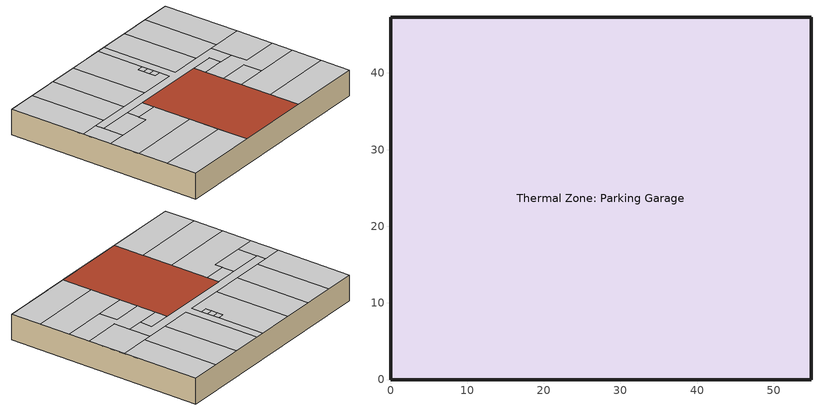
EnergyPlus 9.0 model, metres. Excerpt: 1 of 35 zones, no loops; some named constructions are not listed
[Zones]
Thermal Zone: Parking Garage
 floor ground (Surface 171 SlabOnOrBelowGradeF073): 54.86,47.24 54.86,0 0,0 0,47.24 z-6.1
 wall ground (Surface 172-uw BelowGradeWallC114): 0,0 54.86,0 z-6.1:0
 wall ground (Surface 173-uw BelowGradeWallC114): 0,47.24 0,0 z-6.1:0
 wall ground (Surface 174-uw BelowGradeWallC114): 54.86,47.24 0,47.24 z-6.1:0
 wall ground (Surface 175-uw BelowGradeWallC114): 54.86,0 54.86,47.24 z-6.1:0
 ceiling to Thermal Zone: F1 Retail SW (OtherFloorU071 Reversed): 18.29,0 18.29,7.32 0,7.32 0,0 z0; 18.29,7.32 18.29,14.63 0,14.63 0,7.32 z0; 18.29,14.63 18.29,23.77 12.8,23.77 12.8,21.95 0,21.95 0,14.63 z0
 ceiling to Thermal Zone: F1 Retail N-NW (OtherFloorU071 Reversed): 7.32,28.96 7.32,47.24 0,47.24 0,28.96 z0; 14.63,28.96 14.63,47.24 7.32,47.24 7.32,28.96 z0; 21.95,28.96 21.95,47.24 14.63,47.24 14.63,28.96 z0; 30.78,28.96 30.78,31.39 29.26,31.39 29.26,35.97 30.78,35.97 30.78,47.24 21.95,47.24 21.95,28.96 z0
 ceiling to Thermal Zone: F1 Retail NE (OtherFloorU071 Reversed): 40.23,28.96 40.23,47.24 32.92,47.24 32.92,28.96 z0; 47.55,28.96 47.55,47.24 40.23,47.24 40.23,28.96 z0; 54.86,28.96 54.86,47.24 47.55,47.24 47.55,28.96 z0
 ceiling to Thermal Zone: F1 Corridor (OtherFloorU071 Reversed): 30.78,31.39 30.78,32.92 29.26,32.92 29.26,31.39 z0; 30.78,32.92 30.78,34.44 29.26,34.44 29.26,32.92 z0; 30.78,34.44 30.78,35.97 29.26,35.97 29.26,34.44 z0; 45.72,23.77 45.72,28.96 32.92,28.96 32.92,47.24 30.78,47.24 30.78,28.96 4.57,28.96 4.57,26.82 42.06,26.82 42.06,23.77 z0; 18.29,23.77 18.29,26.82 12.8,26.82 12.8,23.77 z0; 42.06,23.77 42.06,26.82 36.58,26.82 36.58,23.77 z0
 ceiling to Thermal Zone: F1 Retail SE (OtherFloorU071 Reversed): 54.86,7.32 54.86,14.63 36.58,14.63 36.58,7.32 z0; 54.86,0 54.86,7.32 36.58,7.32 36.58,0 z0
 ceiling to Thermal Zone: F1 Lounge (OtherFloorU071 Reversed): 54.86,14.63 54.86,19.81 45.72,19.81 45.72,23.77 42.06,23.77 36.58,23.77 36.58,19.2 43.89,19.2 43.89,14.63 z0
 ceiling to Thermal Zone: F1 Business Center (OtherFloorU071 Reversed): 43.89,14.63 43.89,19.2 36.58,19.2 36.58,14.63 z0
 ceiling to Thermal Zone: F1 Fitness Center (OtherFloorU071 Reversed): 54.86,19.81 54.86,28.96 45.72,28.96 45.72,19.81 z0
 ceiling to Thermal Zone: F1 Leasing Office (OtherFloorU071 Reversed): 4.57,21.95 4.57,28.96 0,28.96 0,21.95 z0
 ceiling to Thermal Zone: F1 Mechanical Room (OtherFloorU071 Reversed): 12.8,21.95 12.8,26.82 4.57,26.82 4.57,21.95 z0
 roof outside (Concrete Podium Roof): 36.58,0 36.58,26.82 18.29,26.82 18.29,0 z0
[SizingPeriod:DesignDay] Day of Month=21; Day Type=SummerDesignDay; Dry-Bulb Temperature Range Modifier Type=DefaultMultipliers; Humidity Condition Type=Wetbulb; Barometric Pressure {Pa}=98287; Rain Indicator=No; Snow Indicator=No; Daylight Saving Time Indicator=No; Solar Model Indicator=ASHRAETau
Name | Month | Maximum Dry-Bulb Temperature {C} | Daily Dry-Bulb Temperature Range {deltaC} | Wetbulb or DewPoint at Maximum Dry-Bulb {C} | Wind Speed {m/s} | Wind Direction {deg} | ASHRAE Clear Sky Optical Depth for Beam Irradiance (taub) | ASHRAE Clear Sky Optical Depth for Diffuse Irradiance (taud)
RIVERSIDE-MUNI JUN Clg 0.4% Condns DB=>MCWB | 6 | 36.2 | 0 | 21.6 | 4.5 | 292 | 0.393 | 2.219
RIVERSIDE-MUNI NOV Clg 0.4% Condns DB=>MCWB | 11 | 31.1 | 0 | 14 | 2.9 | 22 | 0.33 | 2.458
RIVERSIDE-MUNI OCT Clg 0.4% Condns DB=>MCWB | 10 | 36.2 | 16.2 | 19.3 | 3 | 225 | 0.378 | 2.22
RIVERSIDE-MUNI SEP Clg 0.4% Condns DB=>MCWB | 9 | 39 | 15.1 | 20.4 | 5.4 | 270 | 0.392 | 2.255
[Schedule:Day:Interval]
WaterMainCZ10Jul: No, 01:00, 17.2222, 02:00, 17.2222, 03:00, 17.2222, 04:00, 17.2222, 05:00, 17.2222, 06:00, 17.2222, 07:00, 17.2222, 08:00, 17.2222, 09:00, 17.2222, 10:00, 17.2222, 11:00, 17.2222, 12:00, 17.2222, 13:00, 17.2222, 14:00, 17.2222, 15:00, 17.2222, 16:00, 17.2222, 17:00, 17.2222, 18:00, 17.2222, 19:00, 17.2222, 20:00, 17.2222, 21:00, 17.2222, 22:00, 17.2222, 23:00, 17.2222, 24:00, 17.2222
WaterMainCZ10Jun: No, 01:00, 16.1667, 02:00, 16.1667, 03:00, 16.1667, 04:00, 16.1667, 05:00, 16.1667, 06:00, 16.1667, 07:00, 16.1667, 08:00, 16.1667, 09:00, 16.1667, 10:00, 16.1667, 11:00, 16.1667, 12:00, 16.1667, 13:00, 16.1667, 14:00, 16.1667, 15:00, 16.1667, 16:00, 16.1667, 17:00, 16.1667, 18:00, 16.1667, 19:00, 16.1667, 20:00, 16.1667, 21:00, 16.1667, 22:00, 16.1667, 23:00, 16.1667, 24:00, 16.1667
WaterMainCZ10Mar: No, 01:00, 14.2222, 02:00, 14.2222, 03:00, 14.2222, 04:00, 14.2222, 05:00, 14.2222, 06:00, 14.2222, 07:00, 14.2222, 08:00, 14.2222, 09:00, 14.2222, 10:00, 14.2222, 11:00, 14.2222, 12:00, 14.2222, 13:00, 14.2222, 14:00, 14.2222, 15:00, 14.2222, 16:00, 14.2222, 17:00, 14.2222, 18:00, 14.2222, 19:00, 14.2222, 20:00, 14.2222, 21:00, 14.2222, 22:00, 14.2222, 23:00, 14.2222, 24:00, 14.2222
WaterMainCZ10May: No, 01:00, 14.6667, 02:00, 14.6667, 03:00, 14.6667, 04:00, 14.6667, 05:00, 14.6667, 06:00, 14.6667, 07:00, 14.6667, 08:00, 14.6667, 09:00, 14.6667, 10:00, 14.6667, 11:00, 14.6667, 12:00, 14.6667, 13:00, 14.6667, 14:00, 14.6667, 15:00, 14.6667, 16:00, 14.6667, 17:00, 14.6667, 18:00, 14.6667, 19:00, 14.6667, 20:00, 14.6667, 21:00, 14.6667, 22:00, 14.6667, 23:00, 14.6667, 24:00, 14.6667
WaterMainCZ10Nov: No, 01:00, 16.2778, 02:00, 16.2778, 03:00, 16.2778, 04:00, 16.2778, 05:00, 16.2778, 06:00, 16.2778, 07:00, 16.2778, 08:00, 16.2778, 09:00, 16.2778, 10:00, 16.2778, 11:00, 16.2778, 12:00, 16.2778, 13:00, 16.2778, 14:00, 16.2778, 15:00, 16.2778, 16:00, 16.2778, 17:00, 16.2778, 18:00, 16.2778, 19:00, 16.2778, 20:00, 16.2778, 21:00, 16.2778, 22:00, 16.2778, 23:00, 16.2778, 24:00, 16.2778
WaterMainCZ10Oct: No, 01:00, 18, 02:00, 18, 03:00, 18, 04:00, 18, 05:00, 18, 06:00, 18, 07:00, 18, 08:00, 18, 09:00, 18, 10:00, 18, 11:00, 18, 12:00, 18, 13:00, 18, 14:00, 18, 15:00, 18, 16:00, 18, 17:00, 18, 18:00, 18, 19:00, 18, 20:00, 18, 21:00, 18, 22:00, 18, 23:00, 18, 24:00, 18
WaterMainCZ10Sep: No, 01:00, 18.3333, 02:00, 18.3333, 03:00, 18.3333, 04:00, 18.3333, 05:00, 18.3333, 06:00, 18.3333, 07:00, 18.3333, 08:00, 18.3333, 09:00, 18.3333, 10:00, 18.3333, 11:00, 18.3333, 12:00, 18.3333, 13:00, 18.3333, 14:00, 18.3333, 15:00, 18.3333, 16:00, 18.3333, 17:00, 18.3333, 18:00, 18.3333, 19:00, 18.3333, 20:00, 18.3333, 21:00, 18.3333, 22:00, 18.3333, 23:00, 18.3333, 24:00, 18.3333
{064cdf3d-c871-4398-a27e-f0fce2b3185c}; {075bc351-3523-4e7c-9594-214a74275cd9}; {0785d9a2-12bf-4034-9d12-f20b3174549e}; {083a9e1e-ab5d-48be-96f1-1628918498b3}; {092c8781-1eae-4680-bda2-138b54d61876}; {0f7269fb-f02f-4fe2-b5cb-e361e536c69e}; {16e18739-a718-4c9f-8a58-93051d59a2f0}; {25ea84a2-ad33-4bcd-81c8-164744dbb087}; {2dab5083-887f-47f2-8b3f-863ac813b583}; {2e980474-0633-425c-bfb2-61449e3a8b32}; {3313a9cd-b24e-467a-acd8-767a729b16bd}; {348359d2-fd72-4595-a39a-f1e1d7da2fa9}; {3aabca69-bb75-4a5e-a8cd-d003c80dd337}; {3cfa6532-abe2-491f-8c52-32ec623b648f}; {3d5555ba-b984-45d2-aba2-3f2778f30d09}; {432b5918-ab24-4209-b3cc-26debf75ce40}; {443631fa-802e-4e51-aec0-aecf672e7ee6}; {453ae7dd-a3f1-47dc-b9ef-172b0704bacd}; {504f1e76-5916-4139-8447-88e561438beb}; {53cd5fe4-5aae-4997-8c79-9cf47a885cab}; {54066927-99b8-4aa2-8cef-f584fd319a09}; {76fe2694-2f83-49eb-998a-87cc27b905de}; {94bf5db7-585e-44b7-a0a4-01202b520907}; {955683ac-dc63-42cc-ba19-50c393f4366c}; {99c73e99-bedc-4c0b-a809-709463caea8e}; {9dde2c40-28fe-4bf1-bd90-c481e7d996ba}; {a0be2eea-e2b6-4c11-9057-d5e805c083af}; {a67e141a-2eea-4556-917b-d7a57349cf6a}; {a820a42d-f201-42f6-a7ae-81a847838ed5}; {aacf3ed1-5fe3-4c54-bad5-1a0aa3bf0cc0}; {bdc80aad-4478-41e1-a0c5-7d4f3d18290b}; {be469313-dd4d-4f28-810a-f718387591e1}; {bfd1a5b7-ca3a-4abd-9cf7-87b20e320f70}; {c87da937-bc91-4c4e-9a60-4d23d9539a94}; {ce42fc72-40b2-4bbb-a82d-97c4211bbbf8}; {d2f62107-27a7-45dd-a153-485c2fd90a9b}; {d3b15d90-c1d9-46a3-a16f-7239c2d96b8e}; {d562d4e7-7f13-4c09-8e2e-d0adfd52aba7}; {db3ab28b-0ef6-4e6a-82e0-4ecfaaee36f6}; {df466c8f-808b-4770-90fc-ecc34542ed6d}; {e5eaae50-9df3-4253-aff2-2edef25c6597}; {e7042bb0-6de9-4216-a505-70f4ef85a490}; {f2d1cb19-9488-4d4d-bdd7-ce29075defb4}; {f893d9a5-b29a-4e0a-8fa4-c7fd3341b8ca}; {fe47b481-5f54-46aa-8470-750f562cb90d}: No, 24:00, 117.228
{0875146f-ea77-4f80-9d59-c14ca9ab168a}; {16063865-96fb-4200-bd19-ef00dbe4c631}; {63696195-65af-4f91-a590-5096bd2c190d}; {84a5b479-6dec-4849-97ad-b7072d1d57e0}; {9c09440b-b5b9-4d83-bdad-d1599daf60bc}; {9cd732e2-8790-4d47-8ccd-1c493130beeb}; {a14f7174-57a7-4c3b-bbab-4245c3505cba}; {a6d12f6e-aca3-401c-afb8-b06722b13b09}; {b75e4069-e84a-4211-9aed-903cdf8fe114}; {c0dbf1dc-34f1-4580-aad3-a860b32df2eb}; {d15b84d7-9362-444c-9e67-6cc7e0fd6d1e}; {d5f7d3bb-6cd0-4e40-9b49-8e89f0acaa2a}; {eb586846-6313-493e-8114-da710781ae00}; {f2aafe57-4d2b-4d30-94d6-7d96fc6ea1b5}: No, 24:00, 131.882
{08fbd5e1-1f0f-417f-9487-726ed01d5e7d}; {1c411651-7343-4790-bb25-17a77d5a57f0}; {2db9a41c-667f-4b67-bf51-b9b9b03d34c4}; {31044c9c-1e0e-4b75-bb31-5129bf8308db}; {394733cb-22fe-4048-ba08-354f6d207d72}; {58adee78-9a43-491b-ae90-51f438f9fc23}; {638e2bb2-4ebf-4dbf-bed0-e5cafc300a26}; {6ad7566e-4d40-4810-9824-99f5cf8351f9}; {6d0623ad-8c99-4657-8b36-af40fa9be168}; {76c651f2-40ee-4abc-a429-55ce81f26cb8}; {7b0037fa-551c-4837-8d8d-43fb8be8f86b}; {96707640-9f7d-44ea-a8bc-35f92ade4f1d}; {9c6db315-9d3b-4210-986a-579ff90e9f67}; {b0e1bcab-6c6f-4d11-aea7-4e4de56c694e}; {c882ab98-a4ce-49c9-b235-690213076620}; {d1dd1f0c-e117-4e21-9576-4d3f3794371b}; {d979bb3b-d29e-4adf-a9e9-56dcdc35edc0}; {dcd51d05-eb42-48f4-baec-c7f556b8bd48}; {dcf95d82-ae01-49c8-b96f-db5d8f330a14}; {f34f199b-6b7b-4865-8d79-ac06869367d7}; {fee62ba3-829a-42c6-b8dc-049e18a24f11}: No, 24:00, 146.536
{495a0672-c198-45c4-abe1-2eaa0dc79043}: No, 24:00, 331.17
{b9ee1cd0-5b00-417c-87ab-2f628556fdff}: No, 24:00, 161.189
[Curve:Exponent] Coefficient1 Constant=1; Coefficient2 Constant=0; Coefficient3 Constant=0; Minimum Value of x {BasedOnField A2}=0; Maximum Value of x {BasedOnField A2}=1
Fan On Off Power Curve 2; Fan On Off Power Curve; Fan On Off Power Curve 1; Fan On Off Power Curve 3; Fan On Off Power Curve 4; Fan On Off Power Curve 5; Fan On Off Power Curve 6; Fan On Off Power Curve 7; Fan On Off Power Curve 8; Fan On Off Power Curve 9; Fan On Off Power Curve 10; Fan On Off Power Curve 13; Fan On Off Power Curve 11; Fan On Off Power Curve 12; Fan On Off Power Curve 14; Fan On Off Power Curve 15; Fan On Off Power Curve 16; Fan On Off Power Curve 17; Fan On Off Power Curve 18; Fan On Off Power Curve 19; Fan On Off Power Curve 20; Fan On Off Power Curve 21
[Curve:Cubic] Coefficient1 Constant=1; Coefficient2 x=0; Coefficient3 x**2=0; Coefficient4 x**3=0; Minimum Value of x {BasedOnField A2}=0; Maximum Value of x {BasedOnField A2}=1
Fan On Off Efficiency Curve 2; Fan On Off Efficiency Curve; Fan On Off Efficiency Curve 1; Fan On Off Efficiency Curve 3; Fan On Off Efficiency Curve 4; Fan On Off Efficiency Curve 5; Fan On Off Efficiency Curve 6; Fan On Off Efficiency Curve 7; Fan On Off Efficiency Curve 8; Fan On Off Efficiency Curve 9; Fan On Off Efficiency Curve 10; Fan On Off Efficiency Curve 13; Fan On Off Efficiency Curve 11; Fan On Off Efficiency Curve 12; Fan On Off Efficiency Curve 14; Fan On Off Efficiency Curve 15; Fan On Off Efficiency Curve 16; Fan On Off Efficiency Curve 17; Fan On Off Efficiency Curve 18; Fan On Off Efficiency Curve 19; Fan On Off Efficiency Curve 20; Fan On Off Efficiency Curve 21
[Curve:Biquadratic] Coefficient1 Constant=0.342414; Coefficient2 x=0.034885; Coefficient3 x**2=-0.0006237; Coefficient4 y=0.00497722; Coefficient5 y**2=0.000437951; Coefficient6 x*y=-0.000728028; Minimum Value of x {BasedOnField A2}=17; Maximum Value of x {BasedOnField A2}=22; Minimum Value of y {BasedOnField A3}=13; Maximum Value of y {BasedOnField A3}=46
Curve Biquadratic 3; Curve Biquadratic 1; Curve Biquadratic 2
[Curve:Quadratic] Coefficient1 Constant=0.85; Coefficient2 x=0.15; Coefficient3 x**2=0; Minimum Value of x {BasedOnField A2}=0; Maximum Value of x {BasedOnField A2}=1
Curve Quadratic 3; Curve Quadratic 1; Curve Quadratic 2
